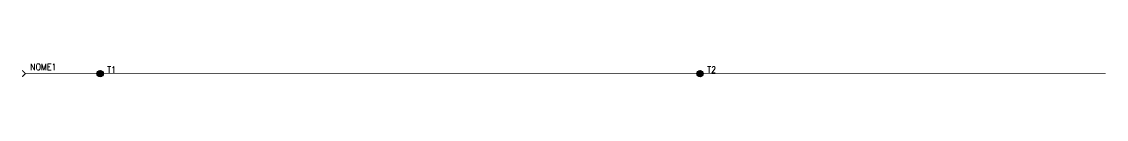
# Model space of a CAD drawing. Header units: millimetres. Extents: x -5 to 336, y -9 to -4.
import ezdxf
from ezdxf.enums import TextEntityAlignment as Align

# ---------------------------------------------------------------- set-up
doc = ezdxf.new("R2010")
doc.units = ezdxf.units.MM
doc.header["$LTSCALE"] = 10
doc.styles.add('ROMANS', font='romans.shx')

msp = doc.modelspace()

# ---------------------------------------------------------------- hatches: boundary and pattern name
h = msp.add_hatch(color=256)
h.paths.add_polyline_path([(18.44, -7.55), (20.44, -7.55, 1)])
h.paths.add_polyline_path([(20.44, -7.55), (18.44, -7.55, 1)])
h = msp.add_hatch(color=256)
h.paths.add_polyline_path([(207.19, -7.55), (209.19, -7.55, 1)])
h.paths.add_polyline_path([(209.19, -7.55), (207.19, -7.55, 1)])

# ---------------------------------------------------------------- linework, layer by layer
at = {"color": 7}
for p, q in [((19.44, -6.65), (19.44, -6.55)), ((208.19, -6.65), (208.19, -6.55))]:
    msp.add_line(p, q, dxfattribs=at)
at = {"color": 5, "const_width": 0.3}
for points in [[(-5.09, -6.55), (-4.09, -7.55), (-5.09, -8.55)], [(-5.09, -6.55), (-4.09, -7.55), (-5.09, -8.55)], [(335.85, -7.55), (-4.09, -7.55)]]:
    msp.add_lwpolyline(points, dxfattribs=at)
for centre in [(19.44, -7.55), (208.19, -7.55), (208.19, -7.55)]:
    msp.add_circle(centre, 1)
for p in [(19.44, -6.65), (208.19, -6.65)]:
    msp.add_point(p)

# ---------------------------------------------------------------- texts
at = {"color": 7, "style": 'ROMANS', "width": 0.9}
msp.add_attdef('NOME1', (-2.56, -6.41), '', height=2, dxfattribs=at)
at = {"color": 7, "style": 'ROMANS', "width": 0.9, "flags": 1}
for tag, p in [('T1', (23.07, -7.29)), ('T2', (211.82, -7.29))]:
    msp.add_attdef(tag, text='', height=2, dxfattribs=at).set_placement(p, align=Align.CENTER)

doc.saveas('drawing.dxf')
